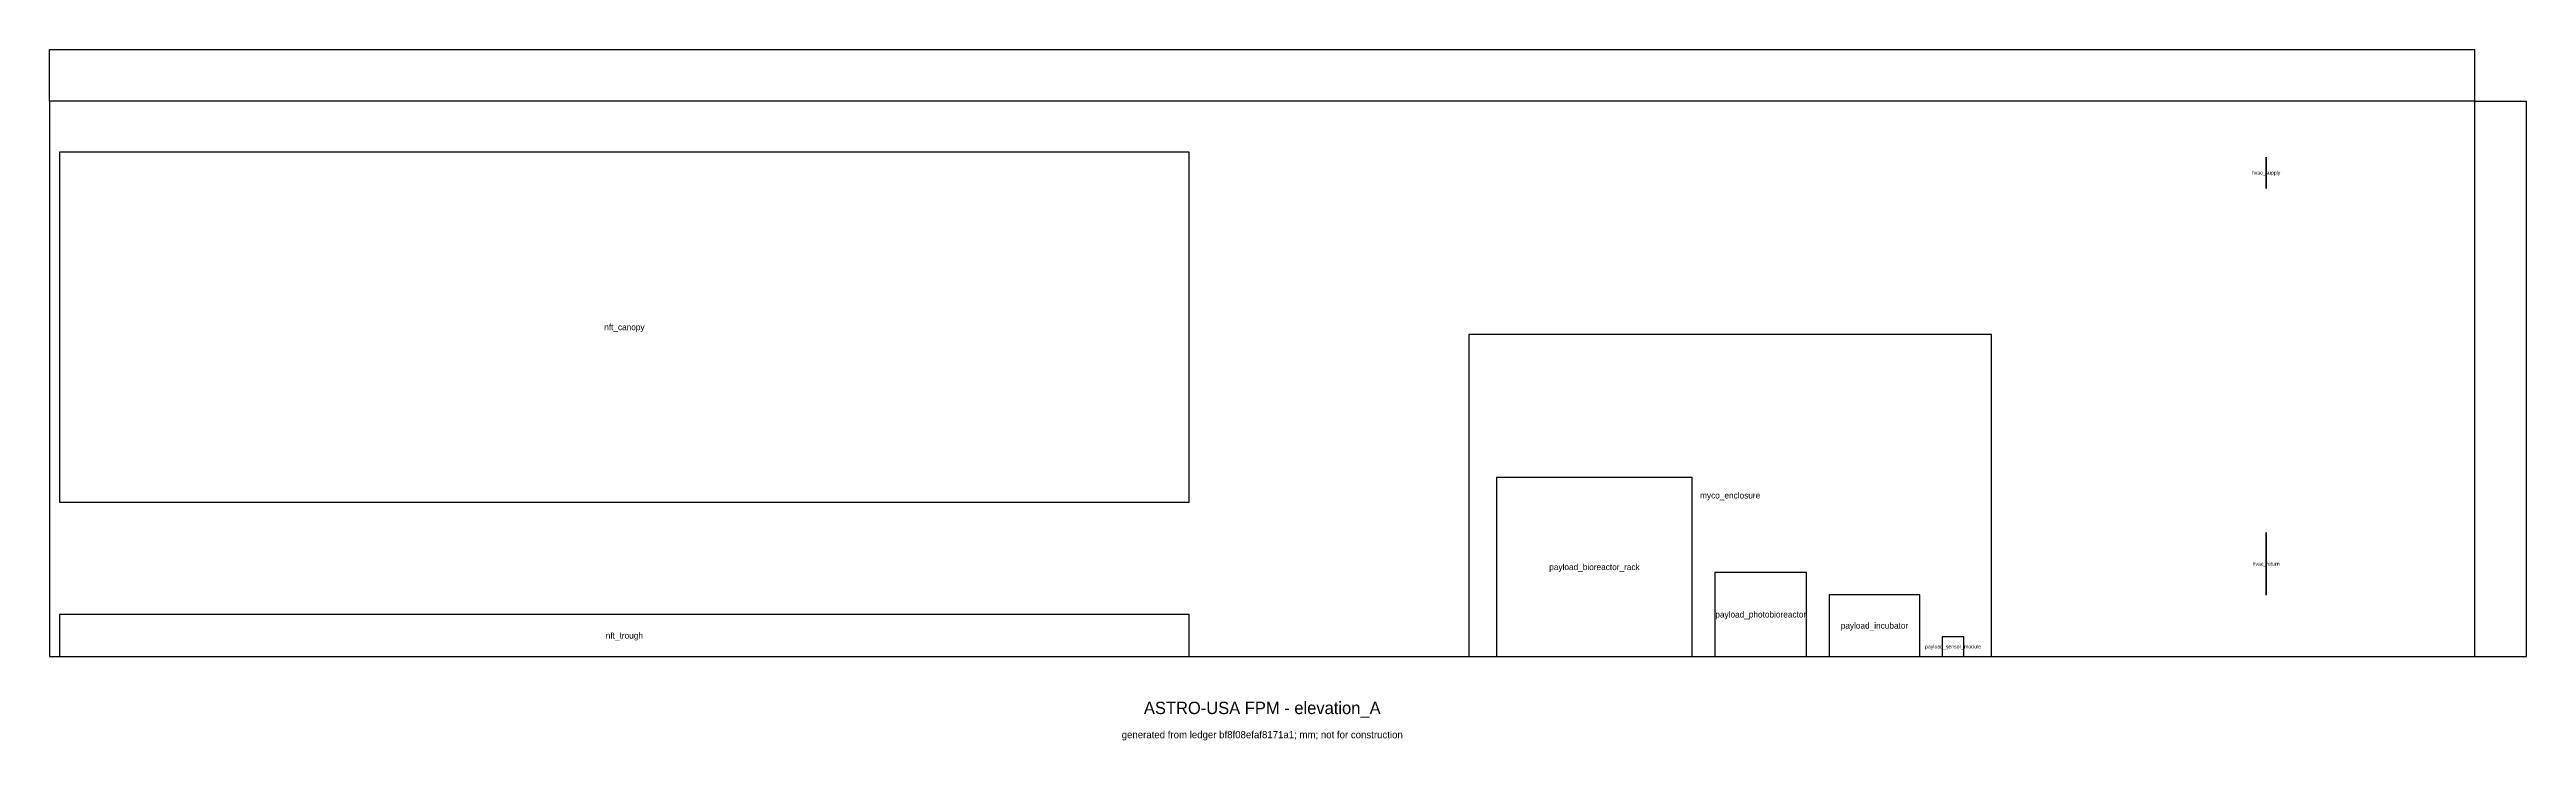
# Model space of a CAD drawing. Header units: millimetres. Extents: x 0 to 12036, y -408 to 2948.
import ezdxf
from ezdxf.enums import TextEntityAlignment as Align

# ---------------------------------------------------------------- set-up
doc = ezdxf.new("R2010")
doc.units = ezdxf.units.MM
for name, color, linetype in [('DIMS', 1, 'Continuous'), ('EQUIPMENT', 5, 'Continuous'), ('OPENING', 4, 'Continuous'), ('OUTLINE', 7, 'Continuous'), ('PAYLOAD', 30, 'Continuous'), ('SOURCE_ZONE', 3, 'Continuous'), ('TEXT', 7, 'Continuous')]:
    doc.layers.add(name, color=color, linetype=linetype)
doc.styles.add('OpenSansCondensed-Light', font='OpenSansCondensed-Light.ttf')
doc.dimstyles.new('EZDXF', dxfattribs={"dimtxt": 0.25, "dimasz": 0.175, "dimexe": 0.375, "dimexo": 0.125, "dimgap": 0.1, "dimtad": 1, "dimlfac": 100, "dimzin": 12, "dimdsep": 46, "dimtxsty": 'OpenSansCondensed-Light', "dimblk": 'ARCHTICK', "dimcen": 2.5, "dimazin": 3, "dimtfac": 0.5, "dimtmove": 2, "dimatfit": 3})

# ---------------------------------------------------------------- blocks, each defined once
blk = doc.blocks.new('_ARCHTICK')
at = {"color": 0, "linetype": 'BYBLOCK', "const_width": 0.15}
blk.add_lwpolyline([(-0.5, -0.5), (0.5, 0.5)], dxfattribs=at)

msp = doc.modelspace()

# ---------------------------------------------------------------- linework, layer by layer
at = {"layer": 'EQUIPMENT'}
for points in [[(6897.116, 0), (9435.846, 0), (9435.846, 1564.84), (6897.116, 1564.84)], [(48.768, 0), (5537.708, 0), (5537.708, 203.2), (48.768, 203.2)]]:
    msp.add_lwpolyline(points, close=True, dxfattribs=at)
at = {"layer": 'OPENING'}
for points in [[(10770.87, 2273.8), (10770.87, 2273.8), (10770.87, 2426.2), (10770.87, 2426.2)], [(10770.87, 297.6), (10770.87, 297.6), (10770.87, 602.4), (10770.87, 602.4)]]:
    msp.add_lwpolyline(points, close=True, dxfattribs=at)
at = {"layer": 'OUTLINE'}
msp.add_lwpolyline([(0, 0), (11785.6, 0), (11785.6, 2698), (0, 2698)], close=True, dxfattribs=at)
at = {"layer": 'PAYLOAD'}
for points in [[(7031.662, 0), (7982.662, 0), (7982.662, 869), (7031.662, 869)], [(8092.208, 0), (8538.208, 0), (8538.208, 408.3), (8092.208, 408.3)], [(8647.754, 0), (9087.754, 0), (9087.754, 300), (8647.754, 300)], [(9197.3, 0), (9301.3, 0), (9301.3, 96), (9197.3, 96)]]:
    msp.add_lwpolyline(points, close=True, dxfattribs=at)
at = {"layer": 'SOURCE_ZONE'}
msp.add_lwpolyline([(48.768, 750), (5537.708, 750), (5537.708, 2450), (48.768, 2450)], close=True, dxfattribs=at)

# ---------------------------------------------------------------- texts
at = {"layer": 'TEXT'}
for s, height, p in [('hvac_supply', 18, (10770.87, 2350)), ('nft_canopy', 30, (2793.238, 1600)), ('myco_enclosure', 30, (8166.481, 782.42)), ('payload_bioreactor_rack', 30, (7507.162, 434.5)), ('hvac_return', 18, (10770.87, 450)), ('payload_photobioreactor', 30, (8315.208, 204.15)), ('payload_incubator', 30, (8867.754, 150)), ('nft_trough', 30, (2793.238, 101.6)), ('payload_sensor_module', 18, (9249.3, 48)), ('ASTRO-USA FPM - elevation_A', 60, (5892.8, -250)), ('generated from ledger bf8f08efaf8171a1; mm; not for construction', 35, (5892.8, -380))]:
    msp.add_text(s, height=height, dxfattribs=at).set_placement(p, align=Align.MIDDLE_CENTER)

# ---------------------------------------------------------------- dimensions: what is measured, and where the dimension line sits
at = {"layer": 'DIMS'}
msp.add_linear_dim(base=(0, 2948), p1=(0, 2698), p2=(11785.6, 2698), dimstyle='EZDXF', dxfattribs=at).render()
msp.add_linear_dim(base=(12035.6, 0), p1=(11785.6, 0), p2=(11785.6, 2698), angle=90, dimstyle='EZDXF', dxfattribs=at).render()

doc.saveas('drawing.dxf')
